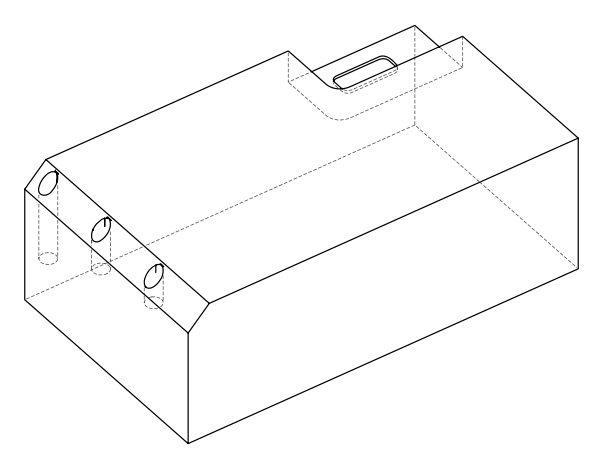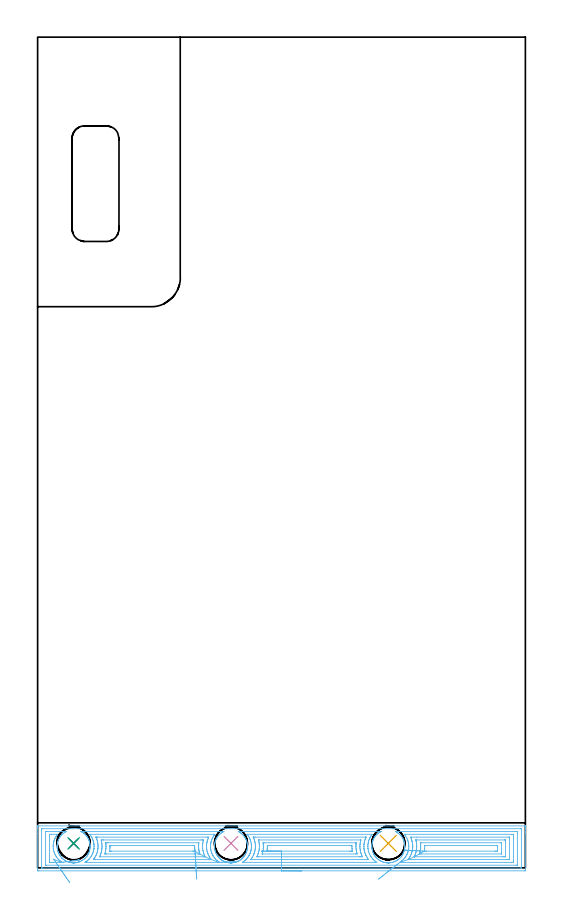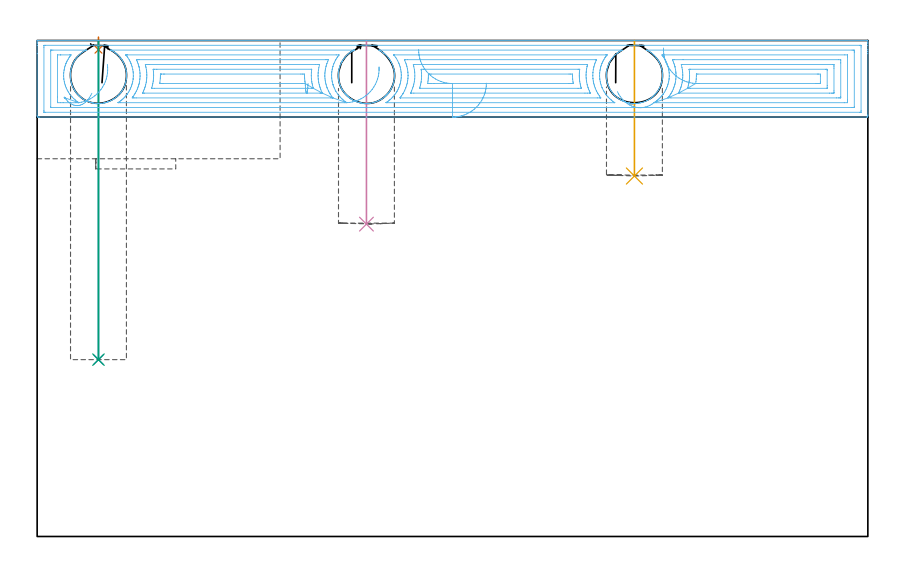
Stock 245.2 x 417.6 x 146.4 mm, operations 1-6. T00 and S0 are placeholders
(PLAN: 8 operations, 6 tool changes, 29.1 min)
(1 SPOT_DRILL | STEP1POCKET | NXT0321_9005460120000 | 0.03 min | 155 mm3)
(2 DRILL_BLIND_HOLE_INTO_CENTER | STEP1POCKET | UGT0301_502 | 0.38 min | 8108 mm3)
(3 DRILL_TO_ENLARGE_BLIND_HOLE | STEP1POCKET | UGT0301_376 | 0.38 min | 11839 mm3)
(4 INDEXABLE_INSERT_DRILL_BLIND_HOLE_FROM_SOLID | STEP1POCKET_1 | NXT0302_004 | 0.22 min | 11524 mm3)
(5 INDEXABLE_INSERT_DRILL_BLIND_HOLE_FROM_SOLID_1 | STEP1POCKET_2 | NXT0302_004 | 0.16 min | 8495 mm3)
(6 AREA_MILL | FG_CHAMFER_SURFACE | UGT0205_001 | 15.54 min | 56027 mm3)
(7 MILL_CORNER_NOTCH_RECTANGULAR | CORNER_NOTCH_RECTANGULAR | UGT0201_094 | Follow Part, ap 5, ae 75% | 11.71 min | 337496 mm3)
(8 MILL_RECTANGULAR_POCKET | POCKET_RECTANGULAR_STRAIGHT | NXT0201_011 | Follow Part, ap 3, ae 75% | 0.66 min | 3987 mm3)
(TOOL NXT0321_9005460120000 | NC Spot Drill, 142deg, 12mm, Carbide, Uncoated | D12 PA142 FL30 Z2)
(TOOL UGT0301_502 | Carbide Drill 10.7 mm | D10.7 PA118 FL94 Z2)
(TOOL UGT0301_376 | Twist Drill Flat Bottom 16.5 mm | D16.5 PA180 FL125 Z2)
(TOOL NXT0302_004 | Index. Insert Drill 16.5mm [880-D1650L20-05] | D16.5 PA176 FL83 Z2)
(TOOL UGT0205_001 | Chamfer Mill 20 x 3 x 45 deg. | D20 FL50 Z2)
(TOOL UGT0201_094 | End mill 20 mm | D20 FL38 Z4)
(TOOL NXT0201_011 | ENDMILL 12mm [2P460-1200-NA 1630] | D12 FL38 Z6)
(OP 1 SPOT_DRILL)
G17 G21 G94 G90
T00 M6
G54
G17 G0 G90 X18.1 Y12.3 S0 M3
G43 Z156.4 H0
G94 G81 G98 Z143.686 F250. R147.4
G80
M5
M2
(OP 2 DRILL_BLIND_HOLE_INTO_CENTER)
G17 G21 G94 G90
T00 M6
G54
G17 G0 G90 X18.1 Y12.3 S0 M3
G43 Z156.4 H0
G94 G81 G98 Z52.2 F250. R146.4
G80
M5
M2
(OP 3 DRILL_TO_ENLARGE_BLIND_HOLE)
G17 G21 G94 G90
T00 M6
G54
G17 G0 G90 X18.1 Y12.3 S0 M3
G43 Z156.4 H0
G94 G73 G98 Z52.2 F250. Q15.367 R146.4
G80
M5
M2
(OP 4 INDEXABLE_INSERT_DRILL_BLIND_HOLE_FROM_SOLID)
G17 G21 G94 G90
T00 M6
G54
G17 G0 G90 X97.2 Y12.3 S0 M3
G43 Z156.4 H1
G94 G81 G98 Z92.2 F250. R146.4
G80
M5
M2
(OP 5 INDEXABLE_INSERT_DRILL_BLIND_HOLE_FROM_SOLID_1)
G17 G21 G94 G90
T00 M6
G54
G17 G0 G90 X176.3 Y12.3 S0 M3
G43 Z156.4 H1
G94 G81 G98 Z106.4 F250. R146.4
G80
M5
M2
(OP 6 AREA_MILL)
G17 G21 G94 G90
T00 M6
G54
G17 G0 G90 X132.6 Y-1.5 S1061 M3
G43 Z156.4 H0
Z133.8
G94 G1 X132.562 Z132.928 F250.
X132.448 Z132.063
X132.259 Z131.212
X131.997 Z130.38
X131.663 Z129.574
X131.26 Z128.8
X130.792 Z128.064
X130.26 Z127.372
X129.671 Z126.729
X129.028 Z126.14
X128.336 Z125.608
X127.6 Z125.14
X126.826 Z124.737
X126.02 Z124.403
X125.188 Z124.141
X124.337 Z123.952
X123.472 Z123.838
X122.6 Z123.8
X0.622
X0.324 Y-1.497 Z123.802
X0.01 Y-1.492 Z123.806
X0. Y-1.174 Z124.123
Y17.206 Z142.502
Y19.611 Z144.906
Y20.309 Z145.608
Y20.632 Z145.932
X0.002 Y21.041 Z146.333
X0.005 Y21.074 Z146.365
X0.009 Y21.097 Z146.388
X0.175 Y21.1 Z146.4
X245.025
X245.19 Y21.097 Z146.388
X245.193 Y21.043 Z146.335
X245.2 Y20.632 Z145.932
Y20.309 Z145.608
Y19.611 Z144.906
Y18.37 Z143.667
Y17.827 Z143.121
Y17.206 Z142.502
Y-0.903 Z124.395
X245.198 Y-1.176 Z124.121
X245.19 Y-1.492 Z123.806
X244.874 Y-1.499 Z123.799
X122.6 Y-1.5 Z123.8
Y-0.086 Z125.214
X2.334
X2.016 Y-0.079 Z125.221
X2.01 Y-0.06 Z125.24
X2.007 Y-0.011 Z125.289
X2.001 Y0.397 Z125.697
Y19.126 Z144.426
X2.007 Y19.611 Z144.911
X2.01 Y19.66 Z144.96
X2.016 Y19.679 Z144.979
X2.334 Y19.686 Z144.986
X242.866 Y19.685 Z144.985
X243.017 Y19.684 Z144.984
X243.117 Y19.682 Z144.982
X243.189 Y19.679 Z144.979
X243.191 Y19.668 Z144.968
X243.195 Y19.611 Z144.911
X243.199 Y19.203 Z144.503
Y0.474 Z125.774
X243.193 Y-0.011 Z125.289
X243.19 Y-0.06 Z125.24
X243.184 Y-0.079 Z125.221
X242.866 Y-0.086 Z125.214
X122.6
Y1.328 Z126.628
X4.196 Y1.329 Z126.629
X4.085 Y1.33 Z126.63
X4.03 Y1.332 Z126.632
X4.011 Y1.334 Z126.634
X4.008 Y1.382 Z126.682
X4.001 Y1.578 Z126.878
Y18.022 Z143.322
X4.008 Y18.218 Z143.518
X4.011 Y18.265 Z143.565
X4.03 Y18.267 Z143.567
X4.085 Y18.27 Z143.57
X4.196 Y18.271 Z143.571
X4.644
X14.417
X14.476 Y18.27 Z143.57
X14.481 Y18.267 Z143.567
Y18.265 Z143.565
X14.441 Y18.243 Z143.543
X14.107 Y18.07 Z143.37
X13.662 Y17.802 Z143.102
X13.226 Y17.516 Z142.816
X12.76 Y17.14 Z142.44
X12.321 Y16.753 Z142.053
X12.196 Y16.628 Z141.928
X11.803 Y16.191 Z141.491
X11.431 Y15.74 Z141.04
X11.136 Y15.299 Z140.599
X10.869 Y14.852 Z140.152
X10.535 Y14.208 Z139.508
X10.432 Y13.964 Z139.264
X10.267 Y13.522 Z138.822
X10.127 Y13.076 Z138.376
X10.014 Y12.633 Z137.933
X9.925 Y12.188 Z137.488
X9.862 Y11.745 Z137.045
X9.823 Y11.3 Z136.6
X9.807 Y10.856 Z136.156
X9.816 Y10.412 Z135.712
X9.849 Y9.967 Z135.267
X9.906 Y9.524 Z134.824
X9.989 Y9.079 Z134.379
X10.096 Y8.636 Z133.936
X10.23 Y8.19 Z133.49
X10.386 Y7.748 Z133.048
X10.458 Y7.569 Z132.869
X10.535 Y7.392 Z132.692
X10.806 Y6.86 Z132.16
X11.024 Y6.484 Z131.784
X11.066 Y6.412 Z131.71
X11.103 Y6.357 Z131.653
X11.185 Y6.232 Z131.526
X11.32 Y6.022 Z131.322
X11.353 Y5.972 Z131.272
X11.428 Y5.865 Z131.164
X11.75 Y5.469 Z130.767
X12.087 Y5.084 Z130.383
X12.202 Y4.964 Z130.263
X12.239 Y4.928 Z130.227
X12.321 Y4.847 Z130.146
X12.52 Y4.67 Z129.969
X12.693 Y4.515 Z129.814
X12.774 Y4.449 Z129.746
X13.078 Y4.196 Z129.496
X13.214 Y4.094 Z129.394
X13.656 Y3.802 Z129.102
X14.107 Y3.531 Z128.831
X14.533 Y3.308 Z128.607
X14.764 Y3.204 Z128.503
X15. Y3.104 Z128.401
X15.366 Y2.974 Z128.272
X15.444 Y2.946 Z128.245
X15.813 Y2.834 Z128.129
X15.893 Y2.81 Z128.104
X16.045 Y2.772 Z128.067
X16.26 Y2.72 Z128.012
X16.338 Y2.7 Z127.995
X16.465 Y2.674 Z127.973
X16.513 Y2.665 Z127.964
X16.786 Y2.614 Z127.911
X17.231 Y2.553 Z127.851
X17.352 Y2.544 Z127.841
X17.6 Y2.527 Z127.817
X17.678 Y2.52 Z127.812
X17.882 Y2.511 Z127.807
X17.971 Y2.509 Z127.801
X18.004 Y2.508
X18.125 Y2.502 Z127.799
X18.39 Y2.517 Z127.803
X18.391 Y2.518
X18.571 Y2.523 Z127.816
X18.897 Y2.548 Z127.848
X19.018 Y2.559 Z127.858
X19.464 Y2.621 Z127.921
X19.681 Y2.665 Z127.962
X19.912 Y2.71 Z128.008
X19.973 Y2.725 Z128.023
X20.281 Y2.804 Z128.099
X20.357 Y2.822 Z128.12
X20.397 Y2.834 Z128.133
X20.567 Y2.888 Z128.186
X20.728 Y2.94 Z128.235
X20.806 Y2.964 Z128.26
X21.085 Y3.066 Z128.366
X21.25 Y3.127 Z128.427
X21.665 Y3.309 Z128.606
X22.143 Y3.561 Z128.859
X22.515 Y3.787 Z129.084
X22.594 Y3.835 Z129.132
X23.036 Y4.13 Z129.429
X23.123 Y4.196 Z129.495
X23.532 Y4.538 Z129.837
X23.929 Y4.896 Z130.195
X24.111 Y5.084 Z130.383
X24.476 Y5.502 Z130.802
X24.749 Y5.845 Z131.142
X24.822 Y5.935 Z131.234
X24.848 Y5.972 Z131.272
X25.017 Y6.232 Z131.532
X25.134 Y6.412 Z131.711
X25.223 Y6.565 Z131.865
X25.394 Y6.86 Z132.159
X25.715 Y7.505 Z132.805
X25.812 Y7.748 Z133.048
X25.97 Y8.19 Z133.49
X26.104 Y8.636 Z133.936
X26.211 Y9.079 Z134.379
X26.294 Y9.524 Z134.824
X26.351 Y9.967 Z135.267
X26.384 Y10.412 Z135.712
X26.393 Y10.856 Z136.156
X26.377 Y11.3 Z136.6
X26.338 Y11.745 Z137.045
X26.275 Y12.188 Z137.488
X26.186 Y12.633 Z137.933
X26.073 Y13.076 Z138.376
X25.933 Y13.522 Z138.822
X25.77 Y13.964 Z139.264
X25.715 Y14.096 Z139.396
X25.533 Y14.477 Z139.777
X25.335 Y14.852 Z140.152
X25.088 Y15.263 Z140.563
X24.822 Y15.665 Z140.965
X24.767 Y15.74 Z141.04
X24.397 Y16.191 Z141.491
X24.006 Y16.628 Z141.928
X23.929 Y16.706 Z142.006
X23.49 Y17.098 Z142.398
X23.036 Y17.471 Z142.771
X22.973 Y17.516 Z142.816
X22.563 Y17.788 Z143.088
X22.143 Y18.042 Z143.342
X21.784 Y18.23 Z143.53
X21.724 Y18.267 Z143.567
X21.736 Y18.269 Z143.569
X21.808 Y18.27 Z143.57
X22.069 Y18.271 Z143.571
X93.558
X93.579 Y18.269 Z143.569
X93.58 Y18.268 Z143.568
X93.579 Y18.264 Z143.564
X93.558 Y18.251 Z143.551
X93.129 Y18.022 Z143.322
X92.686 Y17.758 Z143.058
X92.334 Y17.516 Z142.816
X91.793 Y17.087 Z142.387
X91.302 Y16.628 Z141.928
X90.9 Y16.196 Z141.496
X90.54 Y15.74 Z141.04
X90.263 Y15.343 Z140.643
X90.007 Y14.937 Z140.237
X89.96 Y14.852 Z140.152
X89.736 Y14.412 Z139.712
X89.535 Y13.964 Z139.264
X89.367 Y13.522 Z138.822
X89.226 Y13.076 Z138.376
X89.114 Y12.663 Z137.963
X89.026 Y12.188 Z137.488
X88.962 Y11.745 Z137.045
X88.923 Y11.3 Z136.6
X88.907 Y10.856 Z136.156
X88.916 Y10.412 Z135.712
X88.949 Y9.967 Z135.267
X89.004 Y9.524 Z134.824
X89.054 Y9.229 Z134.529
X89.114 Y8.936 Z134.236
X89.194 Y8.636 Z133.936
X89.33 Y8.19 Z133.49
X89.491 Y7.748 Z133.048
X89.683 Y7.301 Z132.601
X89.9 Y6.86 Z132.16
X89.983 Y6.707 Z132.007
X90.007 Y6.663 Z131.963
X90.225 Y6.316 Z131.612
X90.282 Y6.232 Z131.527
X90.43 Y6.01 Z131.31
X90.456 Y5.972 Z131.272
X90.673 Y5.683 Z130.983
X90.9 Y5.403 Z130.7
X90.958 Y5.341 Z130.637
X91.023 Y5.267 Z130.566
X91.175 Y5.101 Z130.4
X91.19 Y5.084 Z130.383
X91.233 Y5.043 Z130.34
X91.289 Y4.986 Z130.285
X91.473 Y4.804 Z130.103
X91.486 Y4.791 Z130.09
X91.536 Y4.746 Z130.042
X91.61 Y4.678 Z129.977
X91.77 Y4.531 Z129.829
X91.793 Y4.51 Z129.808
X91.87 Y4.449 Z129.744
X92.024 Y4.322 Z129.622
X92.068 Y4.286 Z129.586
X92.18 Y4.197 Z129.495
X92.429 Y4.015 Z129.313
X92.66 Y3.858 Z129.158
X92.686 Y3.84 Z129.14
X93.111 Y3.59 Z128.887
X93.129 Y3.579 Z128.876
X93.579 Y3.335 Z128.632
X93.631 Y3.309 Z128.607
X93.744 Y3.26 Z128.559
X93.848 Y3.215 Z128.514
X94.004 Y3.15 Z128.445
X94.048 Y3.131 Z128.427
X94.472 Y2.963 Z128.262
X94.917 Y2.831 Z128.126
X95.365 Y2.717 Z128.01
X95.537 Y2.681 Z127.979
X95.615 Y2.665 Z127.963
X95.811 Y2.629 Z127.922
X96.125 Y2.582 Z127.879
X96.238 Y2.566 Z127.862
X96.258 Y2.563 Z127.859
X96.704 Y2.523 Z127.82
X96.8 Y2.519 Z127.815
X96.935 Y2.514 Z127.805
X96.987 Y2.512 Z127.801
X97.132 Y2.504 Z127.799
X97.151 Y2.503
X97.327 Y2.51 Z127.801
X97.407 Y2.513 Z127.803
X97.598 Y2.516 Z127.815
X97.664 Y2.521 Z127.82
X98.044 Y2.55 Z127.848
X98.491 Y2.609 Z127.908
X98.937 Y2.693 Z127.99
X99.385 Y2.803 Z128.099
X99.469 Y2.828 Z128.126
X99.668 Y2.888 Z128.186
X99.83 Y2.937 Z128.235
X100.279 Y3.102 Z128.401
X100.723 Y3.287 Z128.585
X100.77 Y3.308 Z128.607
X101.196 Y3.536 Z128.834
X101.6 Y3.771 Z129.067
X101.616 Y3.78 Z129.076
X101.922 Y3.982 Z129.281
X102.221 Y4.196 Z129.495
X102.316 Y4.271 Z129.571
X102.509 Y4.425 Z129.724
X102.792 Y4.68 Z129.979
X102.866 Y4.748 Z130.046
X103.089 Y4.966 Z130.264
X103.211 Y5.084 Z130.383
X103.402 Y5.288 Z130.587
X103.445 Y5.341 Z130.64
X103.68 Y5.625 Z130.925
X103.703 Y5.655 Z130.955
X103.834 Y5.831 Z131.128
X103.899 Y5.916 Z131.216
X103.941 Y5.972 Z131.271
X104.116 Y6.232 Z131.531
X104.295 Y6.497 Z131.797
X104.498 Y6.86 Z132.16
X104.717 Y7.301 Z132.601
X104.91 Y7.748 Z133.048
X105.057 Y8.149 Z133.449
X105.187 Y8.553 Z133.853
X105.209 Y8.636 Z133.936
X105.311 Y9.079 Z134.379
X105.394 Y9.524 Z134.824
X105.451 Y9.967 Z135.267
X105.484 Y10.412 Z135.712
X105.493 Y10.856 Z136.156
X105.477 Y11.3 Z136.6
X105.438 Y11.745 Z137.045
X105.375 Y12.188 Z137.488
X105.29 Y12.619 Z137.919
X105.179 Y13.076 Z138.376
X105.033 Y13.522 Z138.822
X104.865 Y13.964 Z139.264
X104.664 Y14.412 Z139.712
X104.437 Y14.852 Z140.152
X104.295 Y15.105 Z140.405
X104.086 Y15.426 Z140.726
X103.861 Y15.74 Z141.04
X103.402 Y16.31 Z141.61
X103.103 Y16.628 Z141.928
X102.812 Y16.908 Z142.208
X102.509 Y17.177 Z142.477
X102.292 Y17.349 Z142.649
X102.07 Y17.516 Z142.816
X101.616 Y17.82 Z143.12
X101.173 Y18.077 Z143.377
X100.83 Y18.265 Z143.565
X101.033 Y18.269 Z143.569
X101.155 Y18.271 Z143.571
X172.64
X172.678 Y18.266 Z143.566
X172.579 Y18.21 Z143.51
X172.566 Y18.203 Z143.503
X172.159 Y17.986 Z143.286
X171.789 Y17.759 Z143.059
X171.429 Y17.516 Z142.816
X171.266 Y17.395 Z142.695
X170.822 Y17.021 Z142.321
X170.393 Y16.628 Z141.928
X169.994 Y16.181 Z141.481
X169.636 Y15.74 Z141.04
X169.48 Y15.525 Z140.825
X169.069 Y14.852 Z140.152
X168.836 Y14.412 Z139.712
X168.63 Y13.964 Z139.264
X168.587 Y13.86 Z139.16
X168.449 Y13.47 Z138.77
X168.326 Y13.076 Z138.376
X168.214 Y12.633 Z137.933
X168.125 Y12.188 Z137.488
X168.062 Y11.745 Z137.045
X168.023 Y11.3 Z136.6
X168.007 Y10.856 Z136.156
X168.016 Y10.412 Z135.712
X168.049 Y9.967 Z135.267
X168.106 Y9.524 Z134.824
X168.189 Y9.079 Z134.379
X168.296 Y8.636 Z133.936
X168.43 Y8.19 Z133.49
X168.584 Y7.748 Z133.048
X168.784 Y7.297 Z132.597
X169.003 Y6.86 Z132.16
X169.206 Y6.508 Z131.808
X169.232 Y6.464 Z131.763
X169.286 Y6.381 Z131.677
X169.38 Y6.232 Z131.528
X169.48 Y6.075 Z131.374
X169.515 Y6.026 Z131.325
X169.554 Y5.972 Z131.272
X169.909 Y5.52 Z130.819
X170.287 Y5.084 Z130.383
X170.373 Y4.994 Z130.293
X170.812 Y4.589 Z129.889
X171.276 Y4.196 Z129.495
X171.341 Y4.151 Z129.449
X171.712 Y3.895 Z129.194
X172.159 Y3.618 Z128.915
X172.43 Y3.471 Z128.77
X172.735 Y3.309 Z128.606
X173.052 Y3.165 Z128.462
X173.089 Y3.152 Z128.447
X173.279 Y3.079 Z128.376
X173.496 Y2.997 Z128.295
X173.945 Y2.85 Z128.146
X174.39 Y2.734 Z128.027
X174.711 Y2.665 Z127.963
X174.778 Y2.652 Z127.949
X174.837 Y2.64 Z127.935
X174.876 Y2.635 Z127.928
X175.283 Y2.573 Z127.869
X175.468 Y2.554 Z127.851
X175.73 Y2.531 Z127.822
X175.77 Y2.53 Z127.82
X176.105 Y2.513 Z127.808
X176.177 Y2.51 Z127.804
X176.228 Y2.512 Z127.801
X176.277 Z127.802
X176.45 Y2.515 Z127.803
X176.623 Y2.517 Z127.807
X176.664 Y2.519 Z127.809
X176.967 Y2.536 Z127.835
X177.07 Y2.542 Z127.842
X177.516 Y2.596 Z127.895
X177.557 Y2.604 Z127.902
X177.964 Y2.676 Z127.975
X178.059 Y2.698 Z127.998
X178.409 Y2.781 Z128.078
X178.858 Y2.915 Z128.211
X179.302 Y3.072 Z128.371
X179.866 Y3.308 Z128.607
X180.195 Y3.477 Z128.774
X180.646 Y3.742 Z129.037
X181.088 Y4.027 Z129.325
X181.132 Y4.059 Z129.357
X181.321 Y4.196 Z129.495
X181.656 Y4.47 Z129.769
X181.981 Y4.756 Z130.054
X182.309 Y5.085 Z130.383
X182.599 Y5.407 Z130.706
X182.874 Y5.739 Z131.038
X182.882 Y5.75 Z131.05
X183.044 Y5.972 Z131.271
X183.334 Y6.411 Z131.711
X183.598 Y6.86 Z132.16
X183.767 Y7.181 Z132.481
X184.007 Y7.748 Z133.048
X184.17 Y8.19 Z133.49
X184.304 Y8.636 Z133.936
X184.411 Y9.079 Z134.379
X184.494 Y9.524 Z134.824
X184.551 Y9.967 Z135.267
X184.584 Y10.412 Z135.712
X184.593 Y10.856 Z136.156
X184.577 Y11.3 Z136.6
X184.538 Y11.745 Z137.045
X184.475 Y12.188 Z137.488
X184.386 Y12.633 Z137.933
X184.273 Y13.076 Z138.376
X184.133 Y13.522 Z138.822
X183.965 Y13.964 Z139.264
X183.767 Y14.42 Z139.72
X183.656 Y14.637 Z139.937
X183.537 Y14.852 Z140.152
X183.263 Y15.301 Z140.601
X182.966 Y15.74 Z141.04
X182.874 Y15.862 Z141.162
X182.547 Y16.251 Z141.551
X182.203 Y16.628 Z141.928
X181.981 Y16.846 Z142.146
X181.584 Y17.19 Z142.49
X181.172 Y17.516 Z142.816
X181.088 Y17.576 Z142.876
X180.646 Y17.86 Z143.16
X180.195 Y18.125 Z143.425
X179.909 Y18.269 Z143.569
X179.907 Y18.271 Z143.571
X240.559
X241.004 Y18.267 Z143.567
X241.15 Y18.264 Z143.564
X241.19 Y18.253 Z143.553
X241.195 Y18.153 Z143.453
X241.198 Y18.023 Z143.323
X241.2 Y17.827 Z143.127
Y17.631 Z142.931
X241.199 Y1.578 Z126.878
X241.192 Y1.382 Z126.682
X241.189 Y1.335 Z126.635
X241.17 Y1.332 Z126.632
X241.115 Y1.33 Z126.63
X241.004 Y1.329 Z126.629
X240.556 Y1.328 Z126.628
X122.6
Y2.743 Z128.043
X103.309
X103.104 Y2.744 Z128.044
X103.002 Y2.747 Z128.047
X102.996 Y2.749 Z128.049
Y2.75 Z128.05
X103.011 Y2.763 Z128.063
X103.176 Y2.875 Z128.175
X103.265 Y2.936 Z128.236
X103.387 Y3.022 Z128.322
X103.695 Y3.25 Z128.55
X104.078 Y3.557 Z128.857
X104.187 Y3.65 Z128.95
X104.281 Y3.734 Z129.034
X104.645 Y4.085 Z129.385
X105.007 Y4.449 Z129.749
X105.088 Y4.535 Z129.835
X105.175 Y4.634 Z129.934
X105.486 Y5.029 Z130.329
X105.72 Y5.341 Z130.641
X105.863 Y5.545 Z130.845
X106.068 Y5.848 Z131.148
X106.211 Y6.09 Z131.39
X106.288 Y6.232 Z131.532
X106.517 Y6.677 Z131.977
X106.723 Y7.124 Z132.424
X106.796 Y7.29 Z132.59
X106.962 Y7.711 Z133.011
X107.039 Y7.939 Z133.239
X107.062 Y8.016 Z133.316
X107.161 Y8.359 Z133.659
X107.23 Y8.64 Z133.94
X107.287 Y8.908 Z134.208
X107.375 Y9.388 Z134.688
X107.428 Y9.8 Z135.1
X107.461 Y10.194 Z135.494
X107.48 Y10.692 Z135.992
X107.476 Y11.07 Z136.37
X107.446 Y11.584 Z136.884
X107.397 Y12.041 Z137.341
X107.327 Y12.476 Z137.776
X107.187 Y13.143 Z138.443
X107.126 Y13.367 Z138.667
X106.962 Y13.89 Z139.19
X106.817 Y14.259 Z139.559
X106.719 Y14.502 Z139.802
X106.401 Y15.151 Z140.451
X106.068 Y15.749 Z141.049
X105.874 Y16.043 Z141.343
X105.306 Y16.804 Z142.104
X105.279 Y16.853 Z142.153
X105.28 Y16.854 Z142.154
X105.304 Y16.856 Z142.156
X105.354 Y16.857 Z142.157
X167.806
X168.076 Y16.854 Z142.154
X168.209 Y16.85 Z142.15
X168.22 Y16.848 Z142.148
X168.216 Y16.84 Z142.14
X168.202 Y16.818 Z142.118
X168.045 Y16.618 Z141.918
X167.905 Y16.437 Z141.737
X167.728 Y16.205 Z141.505
X167.662 Y16.108 Z141.408
X167.621 Y16.043 Z141.343
X167.328 Y15.55 Z140.85
X167.101 Y15.151 Z140.451
X167.008 Y14.977 Z140.277
X166.834 Y14.629 Z139.929
X166.721 Y14.372 Z139.672
X166.678 Y14.259 Z139.559
X166.487 Y13.714 Z139.014
X166.379 Y13.367 Z138.667
X166.29 Y13.019 Z138.319
X166.173 Y12.476 Z137.776
X166.138 Y12.279 Z137.579
X166.05 Y11.584 Z136.884
X166.04 Y11.484 Z136.784
X166.015 Y10.692 Z135.992
Y10.617 Z135.917
X166.072 Y9.8 Z135.1
X166.086 Y9.655 Z134.955
X166.213 Y8.908 Z134.208
X166.292 Y8.557 Z133.857
X166.448 Y8.016 Z133.316
X166.714 Y7.244 Z132.544
X166.766 Y7.124 Z132.424
X166.834 Y6.973 Z132.273
X167.215 Y6.232 Z131.532
X167.405 Y5.905 Z131.205
X167.728 Y5.394 Z130.694
X167.766 Y5.341 Z130.641
X167.887 Y5.182 Z130.482
X168.502 Y4.449 Z129.749
X168.621 Y4.313 Z129.613
X169.008 Y3.939 Z129.239
X169.431 Y3.557 Z128.857
X169.515 Y3.484 Z128.784
X169.907 Y3.165 Z128.465
X170.507 Y2.755 Z128.055
X170.511 Y2.752 Z128.052
X170.449 Y2.746 Z128.046
X170.408 Y2.744 Z128.044
X170.33 Y2.743 Z128.043
X170.253
X122.6
Y4.157 Z129.457
X107.253 Y4.158 Z129.458
X107.194 Y4.159 Z129.459
X107.157 Y4.162 Z129.462
X107.116 Y4.168 Z129.468
X107.141 Y4.207 Z129.507
X107.167 Y4.244 Z129.544
X107.318 Y4.449 Z129.749
X107.544 Y4.76 Z130.06
X107.855 Y5.208 Z130.508
X107.907 Y5.289 Z130.589
X107.94 Y5.341 Z130.641
X108.064 Y5.549 Z130.849
X108.415 Y6.232 Z131.532
X108.522 Y6.459 Z131.759
X108.749 Y6.963 Z132.263
X108.794 Y7.08 Z132.38
X108.809 Y7.124 Z132.424
X109.02 Y7.746 Z133.046
X109.102 Y8.016 Z133.316
X109.209 Y8.449 Z133.749
X109.304 Y8.908 Z134.208
X109.356 Y9.194 Z134.494
X109.432 Y9.8 Z135.1
X109.451 Y9.992 Z135.292
X109.48 Y10.692 Z135.992
X109.483 Y10.852 Z136.152
X109.448 Y11.584 Z136.884
X109.433 Y11.793 Z137.093
X109.34 Y12.476 Z137.776
X109.276 Y12.842 Z138.142
X109.157 Y13.367 Z138.667
X109.089 Y13.637 Z138.937
X108.965 Y14.044 Z139.344
X108.888 Y14.259 Z139.559
X108.749 Y14.636 Z139.936
X108.52 Y15.151 Z140.451
X108.455 Y15.3 Z140.6
X108.406 Y15.416 Z140.716
X108.401 Y15.437 Z140.737
X108.416 Y15.439 Z140.739
X108.459 Y15.441 Z140.741
X108.749 Y15.442 Z140.742
X109.35 Y15.443 Z140.743
X164.755
X164.904 Y15.442 Z140.742
X165.047 Y15.439 Z140.739
X165.078 Y15.436 Z140.736
X165.096 Y15.433 Z140.733
X165.085 Y15.397 Z140.697
X165.074 Y15.369 Z140.669
X164.974 Y15.151 Z140.451
X164.729 Y14.577 Z139.877
X164.618 Y14.259 Z139.559
X164.501 Y13.912 Z139.212
X164.345 Y13.367 Z138.667
X164.306 Y13.215 Z138.515
X164.153 Y12.508 Z137.808
X164.149 Y12.476 Z137.776
X164.053 Y11.683 Z136.983
X164.047 Y11.584 Z136.884
X164.018 Y10.826 Z136.126
X164.02 Y10.692 Z135.992
X164.057 Y9.896 Z135.196
X164.068 Y9.8 Z135.1
X164.153 Y9.133 Z134.433
X164.19 Y8.908 Z134.208
X164.198 Y8.863 Z134.163
X164.307 Y8.391 Z133.691
X164.408 Y8.016 Z133.316
X164.506 Y7.664 Z132.964
X164.7 Y7.124 Z132.424
X164.795 Y6.865 Z132.165
X165.047 Y6.303 Z131.603
X165.082 Y6.232 Z131.532
X165.117 Y6.162 Z131.462
X165.415 Y5.61 Z130.91
X165.571 Y5.341 Z130.641
X165.94 Y4.771 Z130.071
X166.392 Y4.163 Z129.463
X166.33 Y4.161 Z129.461
X166.231 Y4.158 Z129.458
X165.94 Y4.157 Z129.457
X165.339
X122.6
Y5.571 Z130.871
X111.199
X110.536 Y5.575 Z130.875
X110.298 Y5.578 Z130.878
X110.228 Y5.583 Z130.883
X110.247 Y5.629 Z130.929
X110.524 Y6.232 Z131.532
X110.536 Y6.261 Z131.561
X110.778 Y6.884 Z132.184
X110.863 Y7.124 Z132.424
X111.005 Y7.548 Z132.848
X111.132 Y8.016 Z133.316
X111.191 Y8.254 Z133.554
X111.327 Y8.908 Z134.208
X111.343 Y8.995 Z134.295
X111.43 Y9.644 Z134.944
X111.444 Y9.786 Z135.086
Y9.8 Z135.1
X111.486 Y10.636 Z135.936
X111.457 Y11.584 Z136.884
X111.43 Y11.927 Z137.227
X111.357 Y12.476 Z137.776
X111.345 Y12.561 Z137.861
X111.182 Y13.367 Z138.667
X111.118 Y13.679 Z138.979
X111.081 Y13.83 Z139.13
X111.04 Y14.001 Z139.301
X111.037 Y14.024 Z139.324
X111.038 Y14.026 Z139.326
X111.057 Y14.028 Z139.328
X111.099
X111.43 Y14.029 Z139.329
X162.366 Y14.028 Z139.328
X162.437 Y14.027 Z139.327
X162.461 Y14.025 Z139.325
X162.468 Y14.024 Z139.324
X162.465 Y13.998 Z139.298
X162.444 Y13.898 Z139.198
X162.424 Y13.818 Z139.118
X162.417 Y13.793 Z139.093
X162.366 Y13.608 Z138.908
X162.32 Y13.413 Z138.713
X162.311 Y13.367 Z138.667
X162.175 Y12.666 Z137.966
X162.147 Y12.476 Z137.776
X162.074 Y11.875 Z137.175
X162.049 Y11.584 Z136.884
X162.026 Y11.031 Z136.331
X162.02 Y10.692 Z135.992
X162.045 Y10.12 Z135.42
X162.068 Y9.8 Z135.1
X162.149 Y9.124 Z134.424
X162.186 Y8.908 Z134.208
X162.361 Y8.021 Z133.321
X162.366 Y8.004 Z133.304
X162.571 Y7.321 Z132.621
X162.637 Y7.124 Z132.424
X162.782 Y6.709 Z132.009
X162.984 Y6.232 Z131.532
X163.259 Y5.634 Z130.934
X163.269 Y5.598 Z130.898
X163.259 Y5.578 Z130.878
X163.024 Y5.575 Z130.875
X162.366 Y5.572 Z130.872
X161.703 Y5.571 Z130.871
X122.6
Y6.985 Z132.285
X113.078 Y6.986 Z132.286
X112.985 Y6.987 Z132.287
X112.911 Y6.99 Z132.29
X112.895 Y6.992 Z132.292
X112.893 Y6.995 Z132.295
X112.896 Y7.016 Z132.316
X112.926 Y7.124 Z132.424
X112.991 Y7.35 Z132.65
X113.169 Y8.016 Z133.316
X113.178 Y8.055 Z133.355
X113.217 Y8.242 Z133.542
X113.323 Y8.802 Z134.102
X113.339 Y8.908 Z134.208
X113.423 Y9.595 Z134.895
X113.438 Y9.8 Z135.1
X113.474 Y10.436 Z135.736
X113.48 Y10.692 Z135.992
X113.464 Y11.338 Z136.638
X113.449 Y11.584 Z136.884
X113.386 Y12.307 Z137.607
X113.369 Y12.476 Z137.776
X113.361 Y12.57 Z137.87
Y12.592 Z137.892
X113.374 Y12.608 Z137.908
X113.972 Y12.614 Z137.914
X159.685
X159.824
X160.102 Y12.609 Z137.909
X160.134 Y12.608 Z137.908
X160.138 Y12.603 Z137.903
X160.14 Y12.582 Z137.882
X160.138 Y12.541 Z137.841
X160.132 Y12.476 Z137.776
X160.077 Y11.975 Z137.275
X160.049 Y11.584 Z136.884
X160.032 Y11.238 Z136.538
X160.02 Y10.692 Z135.992
X160.032 Y10.345 Z135.645
X160.067 Y9.8 Z135.1
X160.11 Y9.376 Z134.676
X160.176 Y8.908 Z134.208
X160.283 Y8.311 Z133.611
X160.35 Y8.016 Z133.316
X160.438 Y7.647 Z132.947
X160.575 Y7.128 Z132.428
X160.579 Y7.116 Z132.416
X160.596 Y7.027 Z132.327
X160.603 Y6.992 Z132.292
X159.685 Y6.985 Z132.285
X122.6
Y8.399 Z133.699
X117.176
X116.407 Y8.4 Z133.7
X115.898 Y8.401 Z133.701
X115.51 Y8.403 Z133.703
X115.327 Y8.406 Z133.706
X115.281 Y8.416 Z133.716
X115.345 Y8.908 Z134.208
X115.404 Y9.401 Z134.701
X115.438 Y9.8 Z135.1
X115.464 Y10.233 Z135.533
X115.48 Y10.692 Z135.992
X115.479 Y11.11 Z136.41
X115.484 Y11.174 Z136.474
X115.492 Y11.194 Z136.494
X115.517 Y11.195 Z136.495
X115.643 Y11.198 Z136.498
X115.898 Y11.2 Z136.5
X116.282
X157.004
X157.39 Y11.199 Z136.499
X157.898 Y11.195 Z136.495
X158.015 Y11.193 Z136.493
Y10.692 Z135.992
X158.017 Y10.573 Z135.873
X158.062 Y9.8 Z135.1
X158.075 Y9.624 Z134.924
X158.166 Y8.908 Z134.208
X158.207 Y8.599 Z133.899
X158.226 Y8.463 Z133.763
X158.232 Y8.412 Z133.712
X158.214 Y8.406 Z133.706
X158.152 Y8.404 Z133.704
X157.898 Y8.401 Z133.701
X157.514 Y8.4 Z133.7
X157.004 Y8.399 Z133.699
X122.6
X121.728 Z133.738
X120.864 Z133.851
X120.012 Z134.04
X119.18 Z134.303
X118.374 Z134.636
X117.6 Z135.039
X116.864 Z135.508
X116.172 Z136.039
X115.529 Z136.628
X114.94 Z137.272
X114.409 Z137.964
X113.94 Z138.699
X113.537 Z139.473
X113.203 Z140.279
X112.941 Z141.111
X112.752 Z141.963
X112.638 Z142.828
X112.6 Z143.699
G0 X100.927 Y3.181 Z138.491
G1 X100.928 Z137.619
X100.854 Y3.177 Z136.749
X100.703 Y3.171 Z135.89
X100.479 Y3.161 Z135.047
X100.182 Y3.147 Z134.227
X99.815 Y3.131 Z133.436
X99.38 Y3.111 Z132.68
X98.881 Y3.089 Z131.964
X98.322 Y3.063 Z131.295
X97.706 Y3.036 Z130.678
X97.04 Y3.006 Z130.116
X96.326 Y2.974 Z129.615
X95.572 Y2.94 Z129.177
X94.783 Y2.904 Z128.808
X93.964 Y2.867 Z128.508
X93.123 Y2.829 Z128.281
X92.265 Y2.79 Z128.129
X91.397 Y2.751 Z128.051
X91.349 Y2.749 Z128.049
X91.192 Y2.746 Z128.046
X90.877 Y2.743 Z128.043
X90.799
X24.672
X24.07 Y2.744 Z128.044
X23.935 Y2.745 Z128.045
X23.889 Y2.747 Z128.047
X23.888 Y2.748 Z128.048
X23.895 Y2.754 Z128.054
X23.952 Y2.795 Z128.095
X24.098 Y2.894 Z128.194
X24.239 Y2.99 Z128.29
X24.347 Y3.067 Z128.367
X24.643 Y3.286 Z128.586
X24.749 Y3.368 Z128.668
X24.853 Y3.454 Z128.754
X24.972 Y3.557 Z128.857
X25.325 Y3.874 Z129.174
X25.643 Y4.171 Z129.471
X25.779 Y4.313 Z129.613
X25.901 Y4.449 Z129.749
X26.194 Y4.791 Z130.091
X26.537 Y5.208 Z130.508
X26.593 Y5.284 Z130.584
X26.632 Y5.341 Z130.641
X26.943 Y5.826 Z131.126
X27.184 Y6.232 Z131.532
X27.272 Y6.39 Z131.69
X27.43 Y6.692 Z131.992
X27.569 Y6.985 Z132.285
X27.631 Y7.124 Z132.424
X27.821 Y7.626 Z132.926
X27.952 Y8.016 Z133.316
X28.038 Y8.301 Z133.601
X28.188 Y8.908 Z134.208
X28.213 Y9.019 Z134.319
X28.324 Y9.69 Z134.99
X28.336 Y9.788 Z135.088
X28.337 Y9.8 Z135.1
X28.386 Y10.63 Z135.93
X28.385 Y10.692 Z135.992
X28.358 Y11.55 Z136.85
X28.355 Y11.584 Z136.884
X28.324 Y11.913 Z137.213
X28.232 Y12.476 Z137.776
X28.212 Y12.587 Z137.887
X28.02 Y13.367 Z138.667
X27.888 Y13.802 Z139.102
X27.718 Y14.259 Z139.559
X27.634 Y14.47 Z139.77
X27.43 Y14.919 Z140.219
X27.309 Y15.151 Z140.451
X27.17 Y15.411 Z140.711
X26.769 Y16.043 Z141.343
X26.537 Y16.385 Z141.685
X26.277 Y16.717 Z142.017
X26.24 Y16.765 Z142.065
X26.203 Y16.816 Z142.116
X26.18 Y16.85 Z142.15
X26.204 Y16.851 Z142.151
X26.537 Y16.856 Z142.156
X26.615 Y16.857 Z142.157
X88.274
X88.948 Y16.852 Z142.152
X89.09 Y16.85 Z142.15
X89.091 Y16.82 Z142.12
X89.09 Y16.807 Z142.107
X88.761 Y16.371 Z141.671
X88.531 Y16.043 Z141.343
X88.396 Y15.843 Z141.143
X88.196 Y15.53 Z140.83
X88.062 Y15.285 Z140.585
X87.994 Y15.151 Z140.451
X87.77 Y14.684 Z139.984
X87.586 Y14.259 Z139.559
X87.508 Y14.054 Z139.354
X87.302 Y13.472 Z138.772
X87.278 Y13.392 Z138.692
X87.271 Y13.367 Z138.667
X87.108 Y12.67 Z137.97
X87.072 Y12.476 Z137.776
X86.984 Y11.901 Z137.201
X86.954 Y11.584 Z136.884
X86.924 Y11.069 Z136.369
X86.92 Y10.692 Z135.992
X86.941 Y10.161 Z135.461
X86.972 Y9.8 Z135.1
X87.06 Y9.149 Z134.449
X87.109 Y8.908 Z134.208
X87.302 Y8.132 Z133.432
X87.338 Y8.016 Z133.316
X87.354 Y7.965 Z133.265
X87.541 Y7.458 Z132.758
X87.679 Y7.124 Z132.424
X87.994 Y6.434 Z131.734
X88.104 Y6.232 Z131.532
X88.196 Y6.071 Z131.371
X88.677 Y5.341 Z130.641
X89.09 Y4.805 Z130.105
X89.401 Y4.449 Z129.749
X89.983 Y3.864 Z129.164
X90.327 Y3.557 Z128.857
X90.877 Y3.124 Z128.424
X91.397 Y2.751 Z128.051
X87.284 Y4.164 Z129.464
X87.259 Y4.162 Z129.462
X87.188 Y4.159 Z129.459
X86.994 Y4.157 Z129.457
X86.701
X29.217
X28.615 Y4.158 Z129.458
X28.324 Y4.16 Z129.46
X28.047 Y4.164 Z129.464
X28.236 Y4.449 Z129.749
X28.272 Y4.501 Z129.801
X28.324 Y4.572 Z129.872
X28.63 Y5.035 Z130.335
X28.823 Y5.341 Z130.641
X28.97 Y5.588 Z130.888
X29.217 Y6.025 Z131.325
X29.287 Y6.163 Z131.463
X29.32 Y6.232 Z131.532
X29.569 Y6.773 Z132.073
X29.702 Y7.124 Z132.424
X29.809 Y7.425 Z132.725
X30.001 Y8.016 Z133.316
X30.026 Y8.101 Z133.401
X30.111 Y8.438 Z133.738
X30.195 Y8.825 Z134.125
X30.209 Y8.908 Z134.208
X30.311 Y9.6 Z134.9
X30.33 Y9.8 Z135.1
X30.372 Y10.432 Z135.732
X30.38 Y10.692 Z135.992
X30.363 Y11.332 Z136.632
X30.349 Y11.584 Z136.884
X30.268 Y12.319 Z137.619
X30.24 Y12.476 Z137.776
X30.111 Y13.142 Z138.442
X30.057 Y13.367 Z138.667
X30.04 Y13.439 Z138.739
X29.897 Y13.914 Z139.214
X29.782 Y14.259 Z139.559
X29.596 Y14.773 Z140.073
X29.428 Y15.151 Z140.451
X29.341 Y15.343 Z140.643
X29.317 Y15.4 Z140.7
X29.308 Y15.43 Z140.73
X29.307 Y15.436 Z140.736
X29.332 Y15.437 Z140.737
X29.526 Y15.441 Z140.741
X29.819 Y15.443 Z140.743
X30.111
X85.223
X85.515 Y15.442 Z140.742
X85.807 Y15.439 Z140.739
X85.989 Y15.436 Z140.736
X85.769 Y14.898 Z140.198
X85.515 Y14.269 Z139.569
X85.513 Y14.262 Z139.562
X85.301 Y13.581 Z138.881
X85.247 Y13.367 Z138.667
X85.127 Y12.863 Z138.163
X85.061 Y12.476 Z137.776
X85.002 Y12.095 Z137.395
X84.952 Y11.584 Z136.884
X84.933 Y11.273 Z136.573
X84.92 Y10.692 Z135.992
X84.929 Y10.385 Z135.685
X84.968 Y9.8 Z135.1
X85.013 Y9.409 Z134.709
X85.091 Y8.908 Z134.208
X85.228 Y8.303 Z133.603
X85.308 Y8.016 Z133.316
X85.515 Y7.333 Z132.633
X85.591 Y7.124 Z132.424
X85.637 Y7.002 Z132.302
X85.989 Y6.232 Z131.532
X86.126 Y5.944 Z131.244
X86.409 Y5.43 Z130.73
X86.465 Y5.341 Z130.641
X86.569 Y5.181 Z130.481
X86.943 Y4.636 Z129.936
X87.232 Y4.241 Z129.541
X87.28 Y4.173 Z129.473
X87.284 Y4.164 Z129.464
X84.169 Y5.579 Z130.879
X84.141 Y5.577 Z130.877
X84.059 Y5.574 Z130.874
X83.728 Y5.572 Z130.872
X83.497 Y5.571 Z130.871
X31.667
X31.268 Y5.573 Z130.873
X31.191 Y5.575 Z130.875
X31.137 Y5.577 Z130.877
X31.146 Y5.615 Z130.915
X31.422 Y6.232 Z131.532
X31.562 Y6.568 Z131.868
X31.768 Y7.124 Z132.424
X31.802 Y7.22 Z132.52
X31.898 Y7.519 Z132.819
X32.007 Y7.908 Z133.208
X32.033 Y8.016 Z133.316
X32.171 Y8.636 Z133.936
X32.216 Y8.908 Z134.208
X32.293 Y9.406 Z134.706
X32.332 Y9.8 Z135.1
X32.361 Y10.23 Z135.53
X32.38 Y10.692 Z135.992
X32.371 Y11.112 Z136.412
X32.349 Y11.584 Z136.884
X32.303 Y12.072 Z137.372
X32.251 Y12.476 Z137.776
X32.131 Y13.135 Z138.435
X32.079 Y13.367 Z138.667
X31.986 Y13.769 Z139.069
X31.927 Y14.017 Z139.317
X32.136 Y14.022 Z139.322
X32.792 Y14.027 Z139.327
X33.023 Y14.028 Z139.328
X82.172 Y14.029 Z139.329
X82.834 Y14.028 Z139.328
X83.068 Y14.026 Z139.326
X83.364 Y14.022 Z139.322
X83.146 Y13.057 Z138.357
X83.046 Y12.476 Z137.776
X83.018 Y12.292 Z137.592
X82.946 Y11.584 Z136.884
X82.938 Y11.48 Z136.78
X82.916 Y10.692 Z135.992
X82.915 Y10.611 Z135.911
X82.962 Y9.8 Z135.1
X82.972 Y9.662 Z134.962
X83.08 Y8.908 Z134.208
X83.131 Y8.612 Z133.912
X83.275 Y8.016 Z133.316
X83.445 Y7.406 Z132.706
X83.54 Y7.124 Z132.424
X83.728 Y6.586 Z131.886
X84.108 Y5.721 Z131.021
X84.169 Y5.579 Z130.879
X81.513 Y6.996 Z132.296
X81.491 Y6.992 Z132.292
X81.418 Y6.988 Z132.288
X81.326 Y6.986 Z132.286
X81.186 Y6.985 Z132.285
X81.047
X34.579 Y6.986 Z132.286
X33.821 Y6.989 Z132.289
X33.813 Y6.991 Z132.291
X33.798 Y7.012 Z132.312
X33.827 Y7.124 Z132.424
X33.985 Y7.717 Z133.017
X34.057 Y8.016 Z133.316
X34.152 Y8.442 Z133.742
X34.229 Y8.908 Z134.208
X34.274 Y9.212 Z134.512
X34.334 Y9.8 Z135.1
X34.352 Y10.026 Z135.326
X34.38 Y10.692 Z135.992
X34.379 Y10.891 Z136.191
X34.35 Y11.584 Z136.884
X34.335 Y11.828 Z137.128
X34.27 Y12.476 Z137.776
X34.264 Y12.556 Z137.856
X34.263 Y12.596 Z137.896
X34.268 Y12.608 Z137.908
X34.301 Y12.609 Z137.909
X34.441 Y12.613 Z137.913
X34.579 Y12.614 Z137.914
X35.333 Y12.615 Z137.915
X80.908 Y12.614 Z137.914
X80.975 Y12.613 Z137.913
X81.047 Y12.61 Z137.91
X81.028 Y12.476 Z137.776
X80.949 Y11.681 Z136.981
X80.944 Y11.584 Z136.884
X80.918 Y10.821 Z136.121
X80.92 Y10.692 Z135.992
X80.952 Y9.895 Z135.195
X80.961 Y9.8 Z135.1
X81.047 Y9.011 Z134.311
X81.061 Y8.908 Z134.208
X81.064 Y8.891 Z134.191
X81.153 Y8.415 Z133.715
X81.242 Y8.016 Z133.316
X81.301 Y7.763 Z133.063
X81.48 Y7.124 Z132.424
X81.513 Y6.996 Z132.296
X79.12 Y8.412 Z133.712
X79.104 Y8.406 Z133.706
X79.045 Y8.404 Z133.704
X78.874 Y8.401 Z133.701
X78.366 Y8.4 Z133.7
X77.982 Y8.399 Z133.699
X37.26 Y8.4 Z133.7
X36.875 Y8.401 Z133.701
X36.366 Y8.404 Z133.704
X36.207 Y8.406 Z133.706
X36.237 Y8.769 Z134.069
X36.346 Y9.82 Z135.12
X36.366 Y10.185 Z135.485
X36.389 Y10.67 Z135.97
Y10.692 Z135.992
X36.384 Y11.133 Z136.433
Y11.184 Z136.484
X36.446 Y11.193 Z136.493
X36.581 Y11.197 Z136.497
X36.752 Y11.199 Z136.499
X37.26 Y11.2 Z136.5
X37.644
X77.857
X78.366 Y11.199 Z136.499
X78.754 Y11.196 Z136.496
X78.902 Y11.193 Z136.493
X78.913 Y11.037 Z136.337
X78.92 Y10.692 Z135.992
X78.942 Y10.117 Z135.417
X78.963 Y9.8 Z135.1
X79.028 Y9.139 Z134.439
X79.058 Y8.908 Z134.208
X79.107 Y8.538 Z133.838
X79.118 Y8.434 Z133.734
X79.12 Y8.412 Z133.712
X79.159 Y7.769 Z133.123
X79.201 Y7.078 Z132.593
X79.245 Y6.343 Z132.125
X79.292 Y5.57 Z131.723
X79.34 Y4.766 Z131.389
X79.391 Y3.935 Z131.128
X79.442 Y3.085 Z130.94
X79.494 Y2.221 Z130.827
X79.547 Y1.351 Z130.79
X79.6 Y0.481 Z130.828
X79.652 Y-0.382 Z130.943
X79.703 Y-1.232 Z131.133
X79.754 Y-2.062 Z131.396
X79.802 Y-2.866 Z131.73
X79.849 Y-3.638 Z132.134
X79.893 Y-4.372 Z132.603
X79.935 Y-5.063 Z133.135
X79.974 Y-5.704 Z133.725
G0 Z156.4
X20.726 Y3.954
Z139.354
G1 X20.81 Y3.966 Z138.486
X20.818 Y3.968 Z137.613
X20.751 Y3.958 Z136.744
X20.61 Y3.938 Z135.883
X20.394 Y3.907 Z135.038
X20.107 Y3.866 Z134.216
X19.749 Y3.815 Z133.421
X19.325 Y3.754 Z132.662
X18.836 Y3.684 Z131.942
X18.288 Y3.606 Z131.269
X17.683 Y3.519 Z130.646
X17.027 Y3.425 Z130.078
X16.324 Y3.325 Z129.571
X15.581 Y3.219 Z129.128
X14.802 Y3.107 Z128.751
X13.993 Y2.991 Z128.445
X13.161 Y2.873 Z128.211
X12.312 Y2.751 Z128.051
X12.28 Y2.746 Z128.046
X12.239 Y2.744 Z128.044
X12.161 Y2.743 Z128.043
X12.078
X11.345
X7.693
X6.877 Y2.744 Z128.044
X6.066 Y2.748 Z128.048
X6.016 Y2.749 Z128.049
X6.01 Y2.792 Z128.092
X6.006 Y2.9 Z128.2
X6.002 Y3.119 Z128.419
X6. Y4.449 Z129.749
Y16.027 Z141.327
X6.002 Y16.481 Z141.781
X6.006 Y16.699 Z141.999
X6.01 Y16.808 Z142.108
X6.016 Y16.851 Z142.151
X6.066 Y16.852 Z142.152
X6.877 Y16.857 Z142.157
X6.955
X9.636
X9.897 Y16.853 Z142.153
X10.013 Y16.85 Z142.15
X9.994 Y16.819 Z142.119
X9.856 Y16.638 Z141.938
X9.721 Y16.461 Z141.761
X9.558 Y16.244 Z141.544
X9.477 Y16.124 Z141.424
X9.426 Y16.043 Z141.343
X9.138 Y15.57 Z140.87
X8.901 Y15.151 Z140.451
X8.818 Y14.998 Z140.298
X8.664 Y14.702 Z140.002
X8.532 Y14.392 Z139.692
X8.481 Y14.259 Z139.559
X8.295 Y13.736 Z139.036
X8.18 Y13.367 Z138.667
X8.096 Y13.043 Z138.343
X7.973 Y12.476 Z137.776
X7.941 Y12.306 Z137.606
X7.848 Y11.584 Z136.884
X7.841 Y11.513 Z136.813
X7.813 Y10.692 Z135.992
Y10.65 Z135.95
X7.87 Y9.8 Z135.1
X7.88 Y9.691 Z134.991
X8.013 Y8.908 Z134.208
X8.082 Y8.597 Z133.897
X8.248 Y8.016 Z133.316
X8.351 Y7.703 Z133.003
X8.569 Y7.124 Z132.424
X8.664 Y6.898 Z132.198
X8.892 Y6.46 Z131.76
X9.019 Y6.232 Z131.532
X9.219 Y5.888 Z131.188
X9.558 Y5.348 Z130.648
X9.576 Y5.323 Z130.623
X10.302 Y4.449 Z129.749
X10.452 Y4.282 Z129.582
X10.82 Y3.921 Z129.221
X11.229 Y3.557 Z128.857
X11.345 Y3.458 Z128.758
X11.825 Y3.078 Z128.378
X12.29 Y2.767 Z128.067
X12.312 Y2.751 Z128.051
X8.196 Y4.172 Z129.472
X8.137 Y4.164 Z129.464
X8.058 Y4.161 Z129.461
X8.022 Y4.164 Z129.464
X8.01 Y4.17 Z129.47
X8.005 Y4.215 Z129.515
X8.01 Y4.384 Z129.684
X8.1 Y4.291 Z129.591
X8.148 Y4.236 Z129.536
X8.18 Y4.196 Z129.496
X8.196 Y4.172 Z129.472
X8.59 Y3.598 Z128.947
X9.007 Y2.987 Z128.484
X9.446 Y2.346 Z128.088
X9.903 Y1.679 Z127.761
X10.374 Y0.99 Z127.505
X10.856 Y0.286 Z127.323
X11.345 Y-0.428 Z127.217
X11.837 Y-1.148 Z127.186
X12.329 Y-1.867 Z127.231
X12.817 Y-2.58 Z127.352
X13.297 Y-3.281 Z127.548
X13.766 Y-3.966 Z127.817
X14.22 Y-4.629 Z128.157
X14.655 Y-5.265 Z128.566
X15.068 Y-5.869 Z129.041
X15.457 Y-6.436 Z129.578
X15.817 Y-6.963 Z130.172
X16.147 Y-7.445 Z130.82
G0 Z156.4
X171.267 Y-5.744
Z131.308
G1 X171.653 Y-5.442 Z130.586
X172.087 Y-5.101 Z129.91
X172.565 Y-4.726 Z129.284
X173.084 Y-4.319 Z128.714
X173.641 Y-3.882 Z128.204
X174.23 Y-3.419 Z127.757
X174.848 Y-2.934 Z127.377
X175.49 Y-2.431 Z127.067
X176.15 Y-1.913 Z126.829
X176.824 Y-1.384 Z126.666
X177.507 Y-0.848 Z126.577
X178.193 Y-0.31 Z126.565
X178.878 Y0.227 Z126.629
X179.555 Y0.759 Z126.768
X180.221 Y1.281 Z126.982
X180.869 Y1.79 Z127.268
X181.495 Y2.281 Z127.626
X182.094 Y2.751 Z128.051
X182.109 Y2.763 Z128.063
X182.158 Y2.798 Z128.098
X182.429 Y2.981 Z128.281
X182.53 Y3.053 Z128.353
X182.807 Y3.258 Z128.558
X182.919 Y3.342 Z128.642
X183.037 Y3.439 Z128.739
X183.175 Y3.557 Z128.857
X183.513 Y3.856 Z129.156
X183.813 Y4.143 Z129.443
X183.963 Y4.299 Z129.599
X184.099 Y4.449 Z129.749
X184.379 Y4.771 Z130.071
X184.706 Y5.17 Z130.47
X184.778 Y5.268 Z130.568
X184.828 Y5.341 Z130.641
X185.131 Y5.808 Z131.108
X185.389 Y6.232 Z131.532
X185.466 Y6.366 Z131.666
X185.6 Y6.615 Z131.915
X185.758 Y6.966 Z132.266
X185.823 Y7.124 Z132.424
X186.011 Y7.606 Z132.906
X186.152 Y8.016 Z133.316
X186.231 Y8.278 Z133.578
X186.39 Y8.908 Z134.208
X186.41 Y8.992 Z134.292
X186.493 Y9.457 Z134.757
X186.532 Y9.761 Z135.061
X186.535 Y9.8 Z135.1
X186.584 Y10.602 Z135.902
X186.583 Y10.692 Z135.992
X186.559 Y11.518 Z136.818
X186.553 Y11.584 Z136.884
X186.493 Y12.125 Z137.425
X186.434 Y12.476 Z137.776
X186.421 Y12.548 Z137.848
X186.22 Y13.367 Z138.667
X186.101 Y13.759 Z139.059
X185.914 Y14.259 Z139.559
X185.6 Y14.988 Z140.288
X185.515 Y15.151 Z140.451
X185.417 Y15.334 Z140.634
X184.967 Y16.043 Z141.343
X184.706 Y16.428 Z141.728
X184.488 Y16.724 Z142.024
X184.396 Y16.85 Z142.15
X184.706 Y16.856 Z142.156
X184.785 Y16.857 Z142.157
X238.401
X239.148 Y16.851 Z142.151
X239.186 Y16.85 Z142.15
X239.19 Y16.808 Z142.108
X239.195 Y16.702 Z142.002
X239.198 Y16.488 Z141.788
X239.2 Y16.06 Z141.36
Y3.573 Z128.873
X239.198 Y3.119 Z128.419
X239.194 Y2.9 Z128.2
X239.19 Y2.792 Z128.092
X239.184 Y2.749 Z128.049
X239.134 Y2.748 Z128.048
X238.323 Y2.743 Z128.043
X238.245
X182.841
X182.248 Y2.747 Z128.047
X182.11 Y2.75 Z128.05
X182.094 Y2.751 Z128.051
X186.218 Y4.164 Z129.464
X186.458 Y4.484 Z129.784
X186.493 Y4.532 Z129.832
X186.817 Y5.018 Z130.318
X187.024 Y5.341 Z130.641
X187.161 Y5.566 Z130.866
X187.387 Y5.954 Z131.254
X187.481 Y6.139 Z131.439
X187.524 Y6.232 Z131.532
X187.753 Y6.759 Z132.059
X187.898 Y7.124 Z132.424
X188. Y7.404 Z132.704
X188.201 Y8.016 Z133.316
X188.22 Y8.077 Z133.377
X188.281 Y8.317 Z133.617
X188.389 Y8.8 Z134.1
X188.408 Y8.908 Z134.208
X188.507 Y9.574 Z134.874
X188.53 Y9.8 Z135.1
X188.57 Y10.403 Z135.703
X188.58 Y10.692 Z135.992
X188.566 Y11.299 Z136.599
X188.55 Y11.584 Z136.884
X188.526 Y11.829 Z137.129
X188.44 Y12.476 Z137.776
X188.281 Y13.269 Z138.569
X188.257 Y13.367 Z138.667
X188.25 Y13.398 Z138.698
X188.103 Y13.896 Z139.196
X187.979 Y14.259 Z139.559
X187.806 Y14.733 Z140.033
X187.629 Y15.151 Z140.451
X187.553 Y15.337 Z140.637
X187.514 Y15.436 Z140.736
X187.696 Y15.439 Z140.739
X187.989 Y15.442 Z140.742
X190.669 Y15.443 Z140.743
X236.536 Y15.442 Z140.742
X237.141 Y15.439 Z140.739
X237.178 Y15.436 Z140.736
X237.19 Y15.43 Z140.73
X237.196 Y15.384 Z140.684
X237.198 Y15.151 Z140.451
X237.2 Y14.488 Z139.788
X237.199 Y4.449 Z129.749
X237.197 Y4.283 Z129.583
X237.193 Y4.2 Z129.5
X237.191 Y4.166 Z129.466
X237.12 Y4.164 Z129.464
X236.826 Y4.159 Z129.459
X236.536 Y4.157 Z129.457
X235.935
X187.095 Y4.158 Z129.458
X186.218 Y4.164 Z129.464
X189.336 Y5.578 Z130.878
X189.335 Y5.582 Z130.882
X189.354 Y5.63 Z130.93
X189.485 Y5.922 Z131.222
X189.618 Y6.232 Z131.532
X189.748 Y6.552 Z131.852
X189.967 Y7.124 Z132.424
X189.993 Y7.199 Z132.499
X190.068 Y7.428 Z132.728
X190.199 Y7.885 Z133.185
X190.231 Y8.016 Z133.316
X190.366 Y8.61 Z133.91
X190.416 Y8.908 Z134.208
X190.489 Y9.379 Z134.679
X190.532 Y9.8 Z135.1
X190.56 Y10.201 Z135.501
X190.58 Y10.692 Z135.992
X190.573 Y11.08 Z136.38
X190.55 Y11.584 Z136.884
X190.509 Y12.036 Z137.336
X190.449 Y12.476 Z137.776
X190.336 Y13.1 Z138.4
X190.126 Y14.022 Z139.322
X190.147 Y14.024 Z139.324
X190.204 Y14.027 Z139.327
X190.299 Y14.028 Z139.328
X234.749
X234.981 Y14.027 Z139.327
X235.123 Y14.024 Z139.324
X235.187 Y14.022 Z139.322
X235.19 Y13.986 Z139.286
X235.197 Y13.811 Z139.111
X235.199 Y13.367 Z138.667
X235.2 Y12.917 Z138.217
Y6.232 Z131.532
X235.198 Y5.784 Z131.084
X235.193 Y5.632 Z130.932
X235.19 Y5.583 Z130.883
X235.161 Y5.578 Z130.878
X235.08 Y5.576 Z130.876
X234.749 Y5.572 Z130.872
X234.517 Y5.571 Z130.871
X233.855
X189.452 Y5.572 Z130.872
X189.372 Y5.573 Z130.873
X189.343 Y5.575 Z130.875
X189.336 Y5.578 Z130.878
X191.986 Y6.993 Z132.293
X192.021 Y7.124 Z132.424
X192.178 Y7.694 Z132.994
X192.256 Y8.016 Z133.316
X192.347 Y8.417 Z133.717
X192.43 Y8.908 Z134.208
X192.471 Y9.185 Z134.485
X192.535 Y9.8 Z135.1
X192.551 Y9.997 Z135.297
X192.58 Y10.692 Z135.992
X192.564 Y11.4 Z136.7
X192.555 Y11.584 Z136.884
X192.541 Y11.791 Z137.091
X192.467 Y12.476 Z137.776
X192.46 Y12.548 Z137.848
X192.459 Y12.586 Z137.886
X192.46 Y12.602 Z137.902
X192.473 Y12.608 Z137.908
X192.612 Y12.612 Z137.912
X192.749 Y12.614 Z137.914
X192.888
X232.822
X232.961 Y12.613 Z137.913
X233.1 Y12.61 Z137.91
X233.184 Y12.608 Z137.908
X233.19 Y12.554 Z137.854
X233.195 Y12.476 Z137.776
X233.199 Y12.238 Z137.538
X233.2 Y7.778 Z133.078
X233.197 Y7.124 Z132.424
X233.193 Y7.006 Z132.306
X233.19 Y6.995 Z132.295
X233.181 Y6.992 Z132.292
X233.147 Y6.988 Z132.288
X233.1 Y6.986 Z132.286
X192.749 Y6.985 Z132.285
X191.993 Y6.987 Z132.287
X191.986 Y6.993 Z132.293
X194.38 Y8.414 Z133.714
X194.46 Y8.984 Z134.284
X194.536 Y9.67 Z134.97
X194.545 Y9.791 Z135.091
X194.588 Y10.64 Z135.94
X194.587 Y11.113 Z136.413
X194.595 Y11.194 Z136.494
X194.652 Y11.198 Z136.498
X194.712 Y11.199 Z136.499
X195.045 Y11.2 Z136.5
X230.28
X230.666 Y11.199 Z136.499
X231.174 Y11.193 Z136.493
X231.199 Y10.692 Z135.992
X231.2 Y10.666 Z135.966
X231.199 Y8.883 Z134.183
X231.174 Y8.407 Z133.707
X230.788 Y8.402 Z133.702
X230.28 Y8.4 Z133.7
X229.896
X195.43
X195.044 Y8.401 Z133.701
X194.536 Y8.407 Z133.707
X194.38 Y8.414 Z133.714
X193.512 Y8.457 Z133.795
X192.655 Y8.498 Z133.951
X191.814 Y8.54 Z134.181
X190.997 Y8.58 Z134.483
X190.209 Y8.618 Z134.856
X189.457 Y8.655 Z135.296
X188.746 Y8.69 Z135.8
X188.081 Y8.722 Z136.364
X187.468 Y8.752 Z136.984
X186.912 Y8.779 Z137.656
X186.415 Y8.803 Z138.373
X185.984 Y8.825 Z139.13
X185.619 Y8.842 Z139.923
X185.326 Y8.857 Z140.744
X185.104 Y8.867 Z141.588
X184.958 Y8.875 Z142.448
X184.886 Y8.878 Z143.317
X184.891 Z144.19
G0 Z156.4
M5
M2
